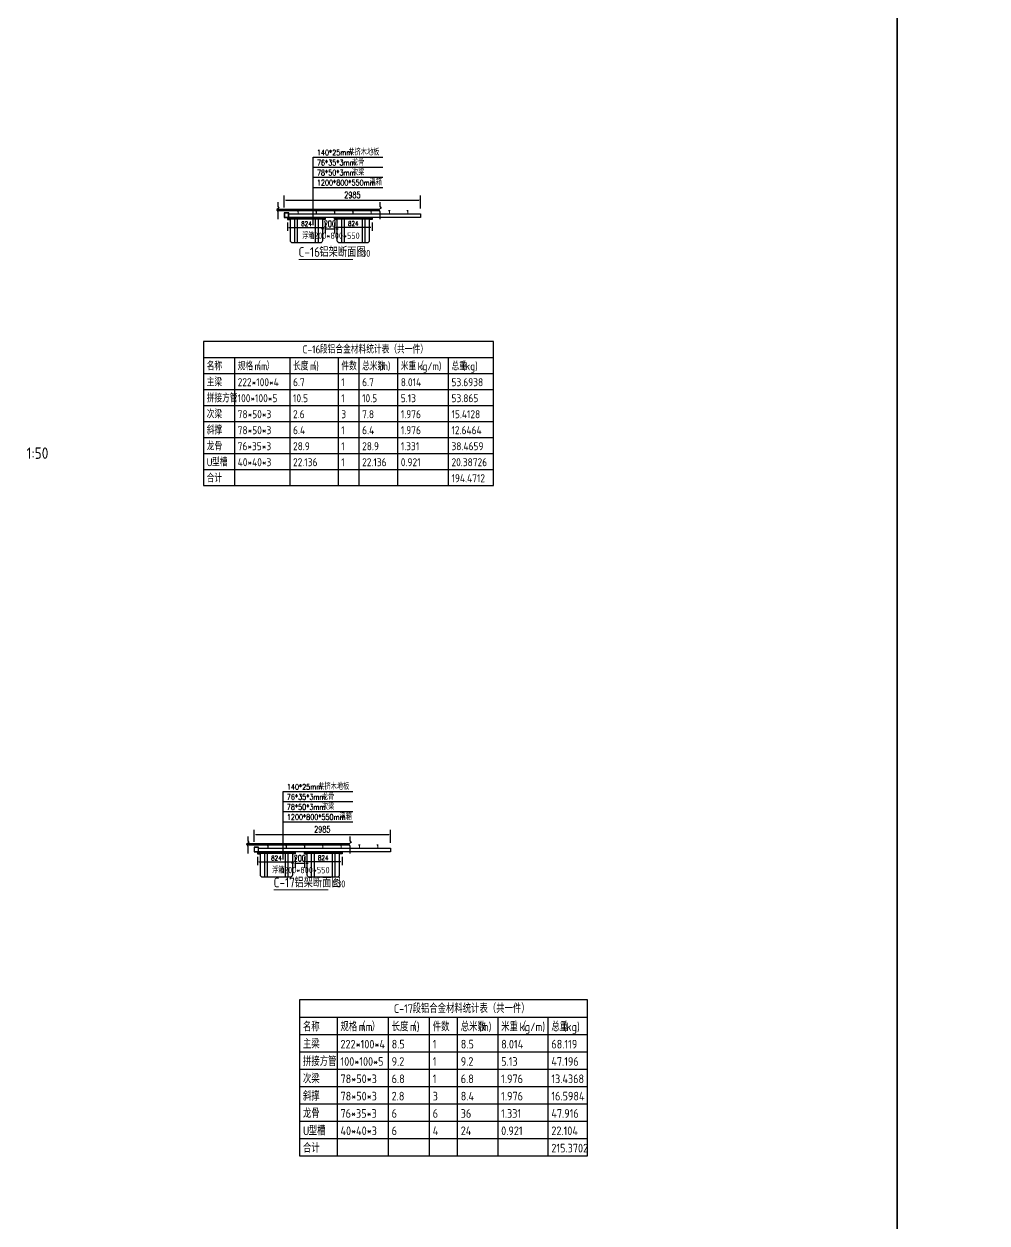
# Model space of a CAD drawing. Extents: x -89702 to 926017, y -610001 to -56924.
# Drawn here: x 92073 to 113140, y -543348 to -517127 of the extents above; entities that cross this region are included whole.
import ezdxf

# ---------------------------------------------------------------- set-up
doc = ezdxf.new("R2010")
doc.units = 0
doc.header["$LTSCALE"] = 10
doc.header["$MEASUREMENT"] = 0
for name, color, linetype in [('BJ02', 2, 'Continuous'), ('DIM_SYMB', 3, 'Continuous'), ('L-构造线', 6, 'Continuous'), ('PUB_TAB', 7, 'Continuous'), ('PUB_TEXT', 7, 'Continuous'), ('W-STEEL_FRAME钢架', 3, 'Continuous'), ('W-STEEL_KEEL钢龙骨', 5, 'Continuous'), ('W-WOOD_FLOOR木地板', 30, 'Continuous'), ('浮箱U槽', 5, 'Continuous'), ('结构', 1, 'Continuous')]:
    doc.layers.add(name, color=color, linetype=linetype)
doc.styles.add('_TCH_DIM', font='SIMPLEX', dxfattribs={"bigfont": 'GBCBIG'})
doc.styles.get("Standard").update_dxf_attribs({"font": 'gbenor.shx', "bigfont": 'gbcbig.shx'})
doc.styles.add('STANDARD_T3', font='simplex.shx', dxfattribs={"width": 0.7, "bigfont": 'gbcbig.shx'})
doc.dimstyles.new('W&&30', dxfattribs={"dimtxt": 105, "dimasz": 30, "dimexe": 75, "dimexo": 90, "dimgap": 30, "dimtad": 1, "dimdec": 0, "dimzin": 0, "dimdsep": 46, "dimtxsty": 'STANDARD_T3', "dimcen": 0.09, "dimclrd": 1, "dimclre": 1, "dimclrt": 7, "dimazin": 2, "dimtfac": 1, "dimtdec": 0, "dimtix": 1, "dimtmove": 2, "dimatfit": 3, "dimfxl": 0, "dimtolj": 1, "dimtzin": 0, "dimarcsym": 0})
doc.dimstyles.new('W&&40', dxfattribs={"dimtxt": 140, "dimasz": 40, "dimexe": 100, "dimexo": 120, "dimgap": 40, "dimtad": 1, "dimdec": 0, "dimzin": 0, "dimdsep": 46, "dimtxsty": 'STANDARD_T3', "dimcen": 0.09, "dimclrd": 1, "dimclre": 1, "dimclrt": 7, "dimazin": 2, "dimtfac": 1, "dimtdec": 0, "dimtix": 1, "dimtmove": 2, "dimatfit": 3, "dimfxl": 0, "dimtolj": 1, "dimtzin": 0, "dimarcsym": 0})

# ---------------------------------------------------------------- blocks, each defined once
blk = doc.blocks.new('*D763')
at = {"layer": 'Defpoints', "color": 0, "transparency": 16777216}
for p in [(97840, -521382), (98664, -521382), (98664, -521579)]:
    blk.add_point(p, dxfattribs=at)
at = {"layer": 'W-STEEL_FRAME钢架', "color": 1, "lineweight": -2, "transparency": 16777216}
for p, q in [((97840, -521472), (97840, -521654)), ((98664, -521472), (98664, -521654)), ((97870, -521579), (98634, -521579))]:
    blk.add_line(p, q, dxfattribs=at)
at = {"layer": 'W-STEEL_FRAME钢架', "color": 1, "transparency": 16777216}
for points in [[(97870, -521574), (97870, -521584), (97840, -521579)], [(98634, -521574), (98634, -521584), (98664, -521579)]]:
    blk.add_solid(points, dxfattribs=at)
at = {"layer": 'W-STEEL_FRAME钢架', "color": 7, "transparency": 16777216, "insert": (98252, -521496), "char_height": 105, "attachment_point": 5, "style": 'STANDARD_T3'}
blk.add_mtext('\\A1;824', dxfattribs=at)
blk = doc.blocks.new('*D764')
at = {"layer": 'Defpoints', "color": 0, "transparency": 16777216}
for p in [(98864, -521382), (99688, -521382), (99688, -521574)]:
    blk.add_point(p, dxfattribs=at)
at = {"layer": 'W-STEEL_FRAME钢架', "color": 1, "lineweight": -2, "transparency": 16777216}
for p, q in [((98864, -521472), (98864, -521649)), ((99688, -521472), (99688, -521649)), ((98894, -521574), (99658, -521574))]:
    blk.add_line(p, q, dxfattribs=at)
at = {"layer": 'W-STEEL_FRAME钢架', "color": 1, "transparency": 16777216}
for points in [[(98894, -521569), (98894, -521579), (98864, -521574)], [(99658, -521569), (99658, -521579), (99688, -521574)]]:
    blk.add_solid(points, dxfattribs=at)
at = {"layer": 'W-STEEL_FRAME钢架', "color": 7, "transparency": 16777216, "insert": (99276, -521491), "char_height": 105, "attachment_point": 5, "style": 'STANDARD_T3'}
blk.add_mtext('\\A1;824', dxfattribs=at)
blk = doc.blocks.new('*D765')
at = {"layer": 'Defpoints', "color": 0, "transparency": 16777216}
for p in [(100749, -520977), (97764, -521260), (100749, -521282)]:
    blk.add_point(p, dxfattribs=at)
at = {"layer": '浮箱U槽', "color": 1, "lineweight": -2, "transparency": 16777216}
for p, q in [((97764, -521140), (97764, -520877)), ((97804, -520977), (100709, -520977)), ((100749, -521162), (100749, -520877))]:
    blk.add_line(p, q, dxfattribs=at)
at = {"layer": '浮箱U槽', "color": 1, "transparency": 16777216}
for points in [[(97804, -520970), (97804, -520984), (97764, -520977)], [(100709, -520970), (100709, -520984), (100749, -520977)]]:
    blk.add_solid(points, dxfattribs=at)
at = {"layer": '浮箱U槽', "color": 7, "transparency": 16777216, "insert": (99257, -520867), "char_height": 140, "attachment_point": 5, "style": 'STANDARD_T3'}
blk.add_mtext('\\A1;2985', dxfattribs=at)
blk = doc.blocks.new('*D766')
at = {"layer": 'Defpoints', "color": 0, "transparency": 16777216}
for p in [(98664, -521403), (98864, -521403), (98864, -521609)]:
    blk.add_point(p, dxfattribs=at)
at = {"layer": 'W-WOOD_FLOOR木地板', "color": 1, "lineweight": -2, "transparency": 16777216}
for p, q in [((98664, -521523), (98664, -521709)), ((98864, -521523), (98864, -521709)), ((98624, -521609), (98584, -521609)), ((98664, -521609), (98864, -521609)), ((98904, -521609), (98944, -521609))]:
    blk.add_line(p, q, dxfattribs=at)
at = {"layer": 'W-WOOD_FLOOR木地板', "color": 1, "transparency": 16777216}
for points in [[(98624, -521602), (98624, -521616), (98664, -521609)], [(98904, -521602), (98904, -521616), (98864, -521609)]]:
    blk.add_solid(points, dxfattribs=at)
at = {"layer": 'W-WOOD_FLOOR木地板', "color": 7, "transparency": 16777216, "insert": (98764, -521499), "char_height": 140, "attachment_point": 5, "style": 'STANDARD_T3'}
blk.add_mtext('\\A1;200', dxfattribs=at)
blk = doc.blocks.new('800')
at = {"color": 5, "lineweight": -3}
for p, q in [((-460, 520), (-460, 0)), ((-400, 520), (-400, 0)), ((0, 0), (0, 520)), ((60, 0), (60, 520))]:
    blk.add_line(p, q, dxfattribs=at)
at = {"color": 5}
blk.add_lwpolyline([(200, 550), (200, 520), (150, 520), (-550, 520), (-600, 520), (-600, 550)], close=True, dxfattribs=at)
at = {"color": 5, "lineweight": -3}
blk.add_lwpolyline([(150, 520), (150, 50, -0.414214), (100, 0), (-500, 0, -0.414214), (-550, 50), (-550, 520)], format="xyb", dxfattribs=at)
blk = doc.blocks.new('*D1628')
at = {"layer": 'Defpoints', "color": 0, "transparency": 16777216}
for p in [(97183, -535254), (98007, -535254), (98007, -535451)]:
    blk.add_point(p, dxfattribs=at)
at = {"layer": 'W-STEEL_FRAME钢架', "color": 1, "lineweight": -2, "transparency": 16777216}
for p, q in [((97183, -535344), (97183, -535526)), ((98007, -535344), (98007, -535526)), ((97213, -535451), (97977, -535451))]:
    blk.add_line(p, q, dxfattribs=at)
at = {"layer": 'W-STEEL_FRAME钢架', "color": 1, "transparency": 16777216}
for points in [[(97213, -535446), (97213, -535456), (97183, -535451)], [(97977, -535446), (97977, -535456), (98007, -535451)]]:
    blk.add_solid(points, dxfattribs=at)
at = {"layer": 'W-STEEL_FRAME钢架', "color": 7, "transparency": 16777216, "insert": (97595, -535368), "char_height": 105, "attachment_point": 5, "style": 'STANDARD_T3'}
blk.add_mtext('\\A1;824', dxfattribs=at)
blk = doc.blocks.new('*D1629')
at = {"layer": 'Defpoints', "color": 0, "transparency": 16777216}
for p in [(98207, -535254), (99030, -535254), (99030, -535446)]:
    blk.add_point(p, dxfattribs=at)
at = {"layer": 'W-STEEL_FRAME钢架', "color": 1, "lineweight": -2, "transparency": 16777216}
for p, q in [((98207, -535344), (98207, -535521)), ((99030, -535344), (99030, -535521)), ((98237, -535446), (99000, -535446))]:
    blk.add_line(p, q, dxfattribs=at)
at = {"layer": 'W-STEEL_FRAME钢架', "color": 1, "transparency": 16777216}
for points in [[(98237, -535441), (98237, -535451), (98207, -535446)], [(99000, -535441), (99000, -535451), (99030, -535446)]]:
    blk.add_solid(points, dxfattribs=at)
at = {"layer": 'W-STEEL_FRAME钢架', "color": 7, "transparency": 16777216, "insert": (98618, -535363), "char_height": 105, "attachment_point": 5, "style": 'STANDARD_T3'}
blk.add_mtext('\\A1;824', dxfattribs=at)
blk = doc.blocks.new('*D1630')
at = {"layer": 'Defpoints', "color": 0, "transparency": 16777216}
for p in [(100092, -534849), (97107, -535132), (100092, -535154)]:
    blk.add_point(p, dxfattribs=at)
at = {"layer": '浮箱U槽', "color": 1, "lineweight": -2, "transparency": 16777216}
for p, q in [((97107, -535012), (97107, -534749)), ((97147, -534849), (100052, -534849)), ((100092, -535034), (100092, -534749))]:
    blk.add_line(p, q, dxfattribs=at)
at = {"layer": '浮箱U槽', "color": 1, "transparency": 16777216}
for points in [[(97147, -534842), (97147, -534855), (97107, -534849)], [(100052, -534842), (100052, -534855), (100092, -534849)]]:
    blk.add_solid(points, dxfattribs=at)
at = {"layer": '浮箱U槽', "color": 7, "transparency": 16777216, "insert": (98599, -534739), "char_height": 140, "attachment_point": 5, "style": 'STANDARD_T3'}
blk.add_mtext('\\A1;2985', dxfattribs=at)
blk = doc.blocks.new('*D1631')
at = {"layer": 'Defpoints', "color": 0, "transparency": 16777216}
for p in [(98007, -535275), (98207, -535275), (98207, -535481)]:
    blk.add_point(p, dxfattribs=at)
at = {"layer": 'W-WOOD_FLOOR木地板', "color": 1, "lineweight": -2, "transparency": 16777216}
for p, q in [((98007, -535395), (98007, -535581)), ((98207, -535395), (98207, -535581)), ((97967, -535481), (97927, -535481)), ((98007, -535481), (98207, -535481)), ((98247, -535481), (98287, -535481))]:
    blk.add_line(p, q, dxfattribs=at)
at = {"layer": 'W-WOOD_FLOOR木地板', "color": 1, "transparency": 16777216}
for points in [[(97967, -535474), (97967, -535487), (98007, -535481)], [(98247, -535474), (98247, -535487), (98207, -535481)]]:
    blk.add_solid(points, dxfattribs=at)
at = {"layer": 'W-WOOD_FLOOR木地板', "color": 7, "transparency": 16777216, "insert": (98107, -535371), "char_height": 140, "attachment_point": 5, "style": 'STANDARD_T3'}
blk.add_mtext('\\A1;200', dxfattribs=at)
blk = doc.blocks.new('$matou$00000085')
at = {"color": 0, "lineweight": 5}
for p, q in [((-17, 36, 0), (-17, 37, 0)), ((-4, 34, 0), (-4, 35, 0)), ((-1, 13, 0), (-3, 13, 0))]:
    blk.add_line(p, q, dxfattribs=at)
at = {"color": 0, "lineweight": 0, "ltscale": 0.5}
blk.add_arc((-2, 17, 0), 4.07, 274.7282, 349.8472, dxfattribs=at)
at = {"layer": '结构', "color": 0, "linetype": 'ByBlock', "lineweight": 0, "ltscale": 0.5}
for p, q in [((-7, 38, 0), (-16, 38, 0)), ((-16, 35, 0), (-8, 35, 0)), ((-7, -34, 0), (-7, 34, 0)), ((-5, 33, 0), (-4, 34, 0)), ((-4, 33, 0), (-5, 33, 0)), ((-5, 31, 0), (-4, 32, 0)), ((-4, 31, 0), (-5, 31, 0)), ((-5, 31, 0), (-4, 31, 0)), ((-4, 31, 0), (-5, 31, 0)), ((-5, 29, 0), (-4, 29, 0)), ((-4, 29, 0), (-5, 29, 0)), ((-5, 27, 0), (-4, 27, 0)), ((-4, 27, 0), (-5, 27, 0)), ((-4, 26, 0), (-5, 25, 0)), ((-5, 25, 0), (-4, 25, 0)), ((-5, 24, 0), (-4, 23, 0)), ((-4, 24, 0), (-5, 24, 0)), ((-5, 22, 0), (-4, 22, 0)), ((-4, 22, 0), (-5, 22, 0)), ((-5, 20, 0), (-4, 20, 0)), ((-4, 20, 0), (-5, 20, 0)), ((-4, 32, 0), (-4, 33, 0)), ((-4, 31, 0), (-4, 29, 0)), ((-4, 31, 0), (-4, 31, 0)), ((-4, 29, 0), (-4, 27, 0)), ((-4, 27, 0), (-4, 26, 0)), ((-4, 25, 0), (-4, 24, 0)), ((-4, 23, 0), (-4, 22, 0)), ((-4, 22, 0), (-4, 20, 0)), ((-4, 20, 0), (-4, 19, 0)), ((-4, -34, 0), (-4, 12, 0)), ((-1, 34, 0), (-1, 35, 0)), ((0, 33, 0), (-1, 34, 0)), ((-1, 33, 0), (0, 33, 0)), ((-1, 32, 0), (-1, 33, 0)), ((0, 31, 0), (-1, 32, 0)), ((-1, 31, 0), (0, 31, 0)), ((-1, 30, 0), (-1, 31, 0)), ((0, 30, 0), (-1, 30, 0)), ((-1, 29, 0), (0, 30, 0)), ((-1, 28, 0), (-1, 29, 0)), ((0, 28, 0), (-1, 28, 0)), ((-1, 28, 0), (0, 28, 0)), ((-1, 26, 0), (-1, 28, 0)), ((0, 26, 0), (-1, 26, 0)), ((-1, 26, 0), (0, 26, 0)), ((-1, 25, 0), (-1, 26, 0)), ((0, 24, 0), (-1, 25, 0)), ((-1, 24, 0), (0, 24, 0)), ((-1, 23, 0), (-1, 24, 0)), ((0, 22, 0), (-1, 23, 0)), ((-1, 22, 0), (0, 22, 0)), ((-1, 22, 0), (-1, 22, 0)), ((-1, 21, 0), (-1, 22, 0)), ((0, 21, 0), (-1, 21, 0)), ((-1, 20, 0), (0, 21, 0)), ((-1, 19, 0), (-1, 20, 0)), ((2, 38, 0), (16, 38, 0)), ((3, 34, 0), (3, 17, 0)), ((16, 35, 0), (4, 35, 0)), ((17, 37, 0), (17, 36, 0)), ((-17, -35, 0), (-8, -35, 0)), ((-17, -38, 0), (-17, -36, 0)), ((17, -38, 0), (-17, -38, 0)), ((-3, -35, 0), (17, -35, 0)), ((17, -36, 0), (17, -38, 0))]:
    blk.add_line(p, q, dxfattribs=at)
for centre, radius, start, end in [((-16, 37, 0), 1, 90, 180), ((-16, 36, 0), 1, 180, 270), ((-8, 34, 0), 1, 0, 90), ((-7, 35, 0), 3, 0, 90.0017), ((-2, 19, 0), 1.75, 180, 0), ((-3, 12, 0), 1, 90, 180), ((2, 35, 0), 3, 89.9983, 180), ((4, 34, 0), 1, 90, 180), ((16, 37, 0), 1, 0, 90), ((16, 36, 0), 1, 270, 360), ((-17, -36, 0), 0.5, 90, 180), ((-17, -38, 0), 0.5, 180, 270), ((-8, -34, 0), 1, 270, 0), ((-3, -34, 0), 1, 180, 270), ((17, -36, 0), 0.5, 0, 90), ((17, -38, 0), 0.5, 270, 0)]:
    blk.add_arc(centre, radius, start, end, dxfattribs=at)

msp = doc.modelspace()

# ---------------------------------------------------------------- hatches: boundary and pattern name
at = {"layer": 'W-WOOD_FLOOR木地板', "true_color": 0xcd6928}
h = msp.add_hatch(dxfattribs=at)
h.set_pattern_fill('木材', color=32, scale=10)
h.set_pattern_definition([(50, (-345940.265, -345516.665), (25.923532, 93.1234154), [600, -80, 200, -40]), (50, (-345887.065, -345496.665), (-66.465069, 3.554523), [120, -13.2, 240, -30]), (50, (-345920.265, -345482.665), (113.1698317, 176.5639521), [320, -56, 160, -40])])
edge = h.paths.add_edge_path()
edge.add_line((97606.2, -521182.9), (97600.2, -521187.1))
edge.add_line((97600.2, -521187.1), (97610.3, -521206.9))
edge.add_line((97610.3, -521206.9), (97837.8, -521206.9))
edge.add_line((97837.8, -521206.9), (97837.8, -521205.5))
edge.add_line((97837.8, -521205.5), (97853, -521205.5))
edge.add_arc((97853, -521208.5), 3, 31.86817, 90.00167, ccw=False)
edge.add_line((97855.6, -521206.9), (97860, -521206.9))
edge.add_arc((97862.5, -521208.5), 3, 90.00167, 148.13183, ccw=False)
edge.add_line((97862.5, -521205.5), (97872.8, -521205.5))
edge.add_line((97872.8, -521205.5), (97872.8, -521206.9))
edge.add_line((97872.8, -521206.9), (98237.8, -521206.9))
edge.add_line((98237.8, -521206.9), (98237.8, -521205.5))
edge.add_line((98237.8, -521205.5), (98253, -521205.5))
edge.add_arc((98253, -521208.5), 3, 31.86817, 90.00167, ccw=False)
edge.add_line((98255.6, -521206.9), (98260, -521206.9))
edge.add_arc((98262.5, -521208.5), 3, 90.00167, 148.13183, ccw=False)
edge.add_line((98262.5, -521205.5), (98272.8, -521205.5))
edge.add_line((98272.8, -521205.5), (98272.8, -521206.9))
edge.add_line((98272.8, -521206.9), (98637.8, -521206.9))
edge.add_line((98637.8, -521206.9), (98637.8, -521205.5))
edge.add_line((98637.8, -521205.5), (98653, -521205.5))
edge.add_arc((98653, -521208.5), 3, 31.86817, 90.00167, ccw=False)
edge.add_line((98655.6, -521206.9), (98660, -521206.9))
edge.add_arc((98662.5, -521208.5), 3, 90.00167, 148.13183, ccw=False)
edge.add_line((98662.5, -521205.5), (98672.8, -521205.5))
edge.add_line((98672.8, -521205.5), (98672.8, -521206.9))
edge.add_line((98672.8, -521206.9), (99037.8, -521206.9))
edge.add_line((99037.8, -521206.9), (99037.8, -521205.5))
edge.add_line((99037.8, -521205.5), (99053, -521205.5))
edge.add_arc((99053, -521208.5), 3, 31.86817, 90.00167, ccw=False)
edge.add_line((99055.6, -521206.9), (99060, -521206.9))
edge.add_arc((99062.5, -521208.5), 3, 90.00167, 148.13183, ccw=False)
edge.add_line((99062.5, -521205.5), (99072.8, -521205.5))
edge.add_line((99072.8, -521205.5), (99072.8, -521206.9))
edge.add_line((99072.8, -521206.9), (99437.8, -521206.9))
edge.add_line((99437.8, -521206.9), (99437.8, -521205.5))
edge.add_line((99437.8, -521205.5), (99453, -521205.5))
edge.add_arc((99453, -521208.5), 3, 31.86817, 90.00167, ccw=False)
edge.add_line((99455.6, -521206.9), (99460, -521206.9))
edge.add_arc((99462.5, -521208.5), 3, 90.00167, 148.13183, ccw=False)
edge.add_line((99462.5, -521205.5), (99472.8, -521205.5))
edge.add_line((99472.8, -521205.5), (99472.8, -521206.9))
edge.add_line((99472.8, -521206.9), (99839.5, -521206.9))
edge.add_line((99839.5, -521206.9), (99839.5, -521182.9))
edge.add_line((99839.5, -521182.9), (97606.2, -521182.9))
h = msp.add_hatch(dxfattribs=at)
h.set_pattern_fill('木材', color=32, scale=10)
h.set_pattern_definition([(50, (-346598.106, -359388.59), (25.923532, 93.1234154), [600, -80, 200, -40]), (50, (-346544.906, -359368.59), (-66.465069, 3.554523), [120, -13.2, 240, -30]), (50, (-346578.106, -359354.59), (113.1698317, 176.5639521), [320, -56, 160, -40])])
edge = h.paths.add_edge_path()
edge.add_line((96948.4, -535054.8), (96942.4, -535059.1))
edge.add_line((96942.4, -535059.1), (96952.4, -535078.8))
edge.add_line((96952.4, -535078.8), (97179.9, -535078.8))
edge.add_line((97179.9, -535078.8), (97179.9, -535077.4))
edge.add_line((97179.9, -535077.4), (97195.2, -535077.4))
edge.add_arc((97195.2, -535080.4), 3, 31.86817, 90.00167, ccw=False)
edge.add_line((97197.7, -535078.8), (97202.1, -535078.8))
edge.add_arc((97204.7, -535080.4), 3, 90.00167, 148.13183, ccw=False)
edge.add_line((97204.7, -535077.4), (97214.9, -535077.4))
edge.add_line((97214.9, -535077.4), (97214.9, -535078.8))
edge.add_line((97214.9, -535078.8), (97579.9, -535078.8))
edge.add_line((97579.9, -535078.8), (97579.9, -535077.4))
edge.add_line((97579.9, -535077.4), (97595.2, -535077.4))
edge.add_arc((97595.2, -535080.4), 3, 31.86817, 90.00167, ccw=False)
edge.add_line((97597.7, -535078.8), (97602.1, -535078.8))
edge.add_arc((97604.7, -535080.4), 3, 90.00167, 148.13183, ccw=False)
edge.add_line((97604.7, -535077.4), (97614.9, -535077.4))
edge.add_line((97614.9, -535077.4), (97614.9, -535078.8))
edge.add_line((97614.9, -535078.8), (97979.9, -535078.8))
edge.add_line((97979.9, -535078.8), (97979.9, -535077.4))
edge.add_line((97979.9, -535077.4), (97995.2, -535077.4))
edge.add_arc((97995.2, -535080.4), 3, 31.86817, 90.00167, ccw=False)
edge.add_line((97997.7, -535078.8), (98002.1, -535078.8))
edge.add_arc((98004.7, -535080.4), 3, 90.00167, 148.13183, ccw=False)
edge.add_line((98004.7, -535077.4), (98014.9, -535077.4))
edge.add_line((98014.9, -535077.4), (98014.9, -535078.8))
edge.add_line((98014.9, -535078.8), (98379.9, -535078.8))
edge.add_line((98379.9, -535078.8), (98379.9, -535077.4))
edge.add_line((98379.9, -535077.4), (98395.2, -535077.4))
edge.add_arc((98395.2, -535080.4), 3, 31.86817, 90.00167, ccw=False)
edge.add_line((98397.7, -535078.8), (98402.1, -535078.8))
edge.add_arc((98404.7, -535080.4), 3, 90.00167, 148.13183, ccw=False)
edge.add_line((98404.7, -535077.4), (98414.9, -535077.4))
edge.add_line((98414.9, -535077.4), (98414.9, -535078.8))
edge.add_line((98414.9, -535078.8), (98779.9, -535078.8))
edge.add_line((98779.9, -535078.8), (98779.9, -535077.4))
edge.add_line((98779.9, -535077.4), (98795.2, -535077.4))
edge.add_arc((98795.2, -535080.4), 3, 31.86817, 90.00167, ccw=False)
edge.add_line((98797.7, -535078.8), (98802.1, -535078.8))
edge.add_arc((98804.7, -535080.4), 3, 90.00167, 148.13183, ccw=False)
edge.add_line((98804.7, -535077.4), (98814.9, -535077.4))
edge.add_line((98814.9, -535077.4), (98814.9, -535078.8))
edge.add_line((98814.9, -535078.8), (99181.7, -535078.8))
edge.add_line((99181.7, -535078.8), (99181.7, -535054.8))
edge.add_line((99181.7, -535054.8), (96948.4, -535054.8))

# ---------------------------------------------------------------- linework, layer by layer
at = {"color": 2}
for points in [[(97864.4, -521260.1), (97764.4, -521260.1), (97764.4, -521360.1), (97864.4, -521360.1)], [(97859.4, -521265.1), (97769.4, -521265.1), (97769.4, -521355.1), (97859.4, -521355.1)], [(97206.6, -535132), (97106.6, -535132), (97106.6, -535232), (97206.6, -535232)], [(97201.6, -535137), (97111.6, -535137), (97111.6, -535227), (97201.6, -535227)]]:
    msp.add_lwpolyline(points, close=True, dxfattribs=at)
at = {"color": 4}
for points in [[(97840.4, -521360.1), (97840.4, -521403.1), (97880.4, -521403.1), (97880.4, -521399.1), (97844.4, -521399.1), (97844.4, -521364.1), (97880.4, -521364.1), (97880.4, -521360.1)], [(98664.5, -521360.1), (98664.5, -521403.1), (98624.5, -521403.1), (98624.5, -521399.1), (98660.5, -521399.1), (98660.5, -521364.1), (98624.5, -521364.1), (98624.5, -521360.1)], [(98864.4, -521360.1), (98864.4, -521403.1), (98904.4, -521403.1), (98904.4, -521399.1), (98868.4, -521399.1), (98868.4, -521364.1), (98904.4, -521364.1), (98904.4, -521360.1)], [(99687.9, -521360.2), (99687.9, -521403.2), (99647.9, -521403.2), (99647.9, -521399.2), (99683.9, -521399.2), (99683.9, -521364.2), (99647.9, -521364.2), (99647.9, -521360.2)], [(97182.6, -535232), (97182.6, -535275), (97222.6, -535275), (97222.6, -535271), (97186.6, -535271), (97186.6, -535236), (97222.6, -535236), (97222.6, -535232)], [(98006.6, -535232), (98006.6, -535275), (97966.6, -535275), (97966.6, -535271), (98002.6, -535271), (98002.6, -535236), (97966.6, -535236), (97966.6, -535232)], [(98206.5, -535232), (98206.5, -535275), (98246.5, -535275), (98246.5, -535271), (98210.5, -535271), (98210.5, -535236), (98246.5, -535236), (98246.5, -535232)], [(99030.1, -535232.1), (99030.1, -535275.1), (98990.1, -535275.1), (98990.1, -535271.1), (99026.1, -535271.1), (99026.1, -535236.1), (98990.1, -535236.1), (98990.1, -535232.1)]]:
    msp.add_lwpolyline(points, close=True, dxfattribs=at)
at = {"color": 1, "lineweight": -3}
for points in [[(97864.4, -521282.1), (100749.4, -521282.1), (100749.4, -521360.1), (97864.4, -521360.1)], [(97206.6, -535154), (100091.6, -535154), (100091.6, -535232), (97206.6, -535232)]]:
    msp.add_lwpolyline(points, close=True, dxfattribs=at)
at = {"layer": 'BJ02'}
msp.add_lwpolyline([(67937.1, -490906.1), (111175.6, -490906.1), (111175.6, -545966.6), (67937.1, -545966.6)], close=True, dxfattribs=at)
at = {"layer": 'DIM_SYMB'}
for p, q in [((98401.9, -520700), (98401.9, -520040.6)), ((98401.9, -520040.6), (99921.5, -520040.6)), ((98401.9, -520260.4), (99921.5, -520260.4)), ((98401.9, -520480.2), (99921.5, -520480.2)), ((98401.9, -521523.4), (98401.9, -520700)), ((98401.9, -520700), (99921.5, -520700)), ((97744.1, -534571.9), (97744.1, -533912.5)), ((97744.1, -533912.5), (99263.7, -533912.5)), ((97744.1, -534132.3), (99263.7, -534132.3)), ((97744.1, -534352.1), (99263.7, -534352.1)), ((97744.1, -535395.3), (97744.1, -534571.9)), ((97744.1, -534571.9), (99263.7, -534571.9))]:
    msp.add_line(p, q, dxfattribs=at)
at = {"layer": 'DIM_SYMB', "const_width": 21}
for points in [[(98079.6, -522275.7), (99273.6, -522275.7)], [(97533.8, -536064.2), (98727.8, -536064.2)]]:
    msp.add_lwpolyline(points, dxfattribs=at)
at = {"layer": 'L-构造线'}
msp.add_lwpolyline([(111175.6, -490906.1), (163556.4, -490906.1), (163556.4, -610000.5), (111175.6, -610000.5)], close=True, dxfattribs=at)
at = {"layer": 'PUB_TAB'}
for points in [[(96000, -527218.7), (102343.9, -527218.7), (102343.9, -524068.7), (96000, -524068.7)], [(98100.3, -541881), (104403.4, -541881), (104403.4, -538470.7), (98100.3, -538470.7)]]:
    msp.add_lwpolyline(points, close=True, dxfattribs=at)
for points in [[(96000, -524418.7), (102343.9, -524418.7)], [(96677.7, -524418.7), (96677.7, -527218.7)], [(97888.4, -524418.7), (97888.4, -527218.7)], [(98945.6, -524418.7), (98945.6, -527218.7)], [(99399.8, -524418.7), (99399.8, -527218.7)], [(100245.6, -524418.7), (100245.6, -527218.7)], [(101354.9, -524418.7), (101354.9, -527218.7)], [(96000, -524768.7), (102343.9, -524768.7)], [(96000, -525118.7), (102343.9, -525118.7)], [(96000, -525468.7), (102343.9, -525468.7)], [(96000, -525818.7), (102343.9, -525818.7)], [(96000, -526168.7), (102343.9, -526168.7)], [(96000, -526518.7), (102343.9, -526518.7)], [(96000, -526868.7), (102343.9, -526868.7)], [(98100.3, -538849.6), (104403.4, -538849.6)], [(98921, -538849.6), (98921, -541881)], [(100040, -538849.6), (100040, -541881)], [(100938.4, -538849.6), (100938.4, -541881)], [(101551.5, -538849.6), (101551.5, -541881)], [(102435.6, -538849.6), (102435.6, -541881)], [(103533.6, -538849.6), (103533.6, -541881)], [(98100.3, -539228.5), (104403.4, -539228.5)], [(98100.3, -539607.4), (104403.4, -539607.4)], [(98100.3, -539986.4), (104403.4, -539986.4)], [(98100.3, -540365.3), (104403.4, -540365.3)], [(98100.3, -540744.2), (104403.4, -540744.2)], [(98100.3, -541123.1), (104403.4, -541123.1)], [(98100.3, -541502), (104403.4, -541502)]]:
    msp.add_lwpolyline(points, dxfattribs=at)
at = {"layer": 'W-WOOD_FLOOR木地板', "color": 1}
for points in [[(97625.2, -521023.9), (97625.2, -521115.3), (97651, -521151.6), (97601, -521187.1), (97625.2, -521234.8), (97625.2, -521398.8)], [(99859.8, -521023.9), (99859.8, -521115.3), (99885.6, -521151.6), (99835.6, -521187.1), (99859.8, -521234.8), (99859.8, -521398.8)], [(96967.3, -534895.9), (96967.3, -534987.2), (96993.1, -535023.5), (96943.1, -535059.1), (96967.3, -535106.7), (96967.3, -535270.7)], [(99201.9, -534895.9), (99201.9, -534987.2), (99227.7, -535023.5), (99177.7, -535059.1), (99201.9, -535106.7), (99201.9, -535270.7)]]:
    msp.add_lwpolyline(points, dxfattribs=at)
at = {"layer": 'W-WOOD_FLOOR木地板'}
for points in [[(99841.5, -521182.9), (97606.2, -521182.9)], [(97610.3, -521206.9), (99845.6, -521206.9)], [(99839.5, -521206.9), (99839.5, -521182.9)], [(99183.7, -535054.8), (96948.4, -535054.8)], [(96952.4, -535078.8), (99187.8, -535078.8)], [(99181.7, -535078.8), (99181.7, -535054.8)]]:
    msp.add_lwpolyline(points, dxfattribs=at)

# ---------------------------------------------------------------- block references
at = {"layer": 'W-STEEL_KEEL钢龙骨', "yscale": -1, "rotation": 179.9999999999999}
for p in [(98063.4, -521244.1, 0), (98463.4, -521244.1, 0), (98863.4, -521244.1, 0), (99263.4, -521244.1, 0), (99663.4, -521244.1, 0), (100063.4, -521244.1, 0), (100463.4, -521244.1, 0), (97406.6, -535116, 0), (97806.6, -535116, 0), (98206.6, -535116, 0), (98606.6, -535116, 0), (99006.6, -535116, 0), (99406.6, -535116, 0), (99806.6, -535116, 0)]:
    msp.add_blockref('$matou$00000085', p, dxfattribs=at)
at = {"layer": '浮箱U槽'}
for p in [(98452.5, -521916.7), (99476.4, -521916.7), (97794.6, -535788.6), (98818.6, -535788.6)]:
    msp.add_blockref('800', p, dxfattribs=at)

# ---------------------------------------------------------------- texts
at = {"layer": 'PUB_TAB'}
for s, height, p in [('C-16', 175, (98167.2, -524331.2)), ('段铝合金材料统计表（共一件）', 168.794, (98546.4, -524331.2)), ('名称', 168.79, (96070, -524698.7)), ('规格（', 168.79, (96747.7, -524698.7)), ('mm', 175, (97116.3, -524698.7)), ('）', 168.8, (97378.8, -524698.7)), ('长度（', 168.79, (97958.4, -524698.7)), ('m)', 175, (98327, -524698.7)), ('件数', 168.79, (99015.6, -524698.7)), ('总米数', 168.79, (99469.8, -524698.7)), ('(m)', 175, (99838.4, -524698.7)), ('米重（', 168.79, (100315.6, -524698.7)), ('kg/m)', 175, (100684.2, -524698.7)), ('总重', 168.79, (101424.9, -524698.7)), ('(kg)', 175, (101670.6, -524698.7)), ('主梁', 168.79, (96070, -525048.7)), ('222*100*4', 175, (96747.7, -525048.7)), ('6.7', 175, (97958.4, -525048.7)), ('1', 175, (99015.6, -525048.7)), ('6.7', 175, (99469.8, -525048.7)), ('8.014', 175, (100315.6, -525048.7)), ('53.6938', 175, (101424.9, -525048.7)), ('拼接方管', 168.79, (96070, -525398.7)), ('100*100*5', 175, (96747.7, -525398.7)), ('10.5', 175, (97958.4, -525398.7)), ('1', 175, (99015.6, -525398.7)), ('10.5', 175, (99469.8, -525398.7)), ('5.13', 175, (100315.6, -525398.7)), ('53.865', 175, (101424.9, -525398.7)), ('次梁', 168.79, (96070, -525748.7)), ('78*50*3', 175, (96747.7, -525748.7)), ('2.6', 175, (97958.4, -525748.7)), ('3', 175, (99015.6, -525748.7)), ('7.8', 175, (99469.8, -525748.7)), ('1.976', 175, (100315.6, -525748.7)), ('15.4128', 175, (101424.9, -525748.7)), ('斜撑', 168.79, (96070, -526098.7)), ('78*50*3', 175, (96747.7, -526098.7)), ('6.4', 175, (97958.4, -526098.7)), ('1', 175, (99015.6, -526098.7)), ('6.4', 175, (99469.8, -526098.7)), ('1.976', 175, (100315.6, -526098.7)), ('12.6464', 175, (101424.9, -526098.7)), ('龙骨', 168.79, (96070, -526448.7)), ('76*35*3', 175, (96747.7, -526448.7)), ('28.9', 175, (97958.4, -526448.7)), ('1', 175, (99015.6, -526448.7)), ('28.9', 175, (99469.8, -526448.7)), ('1.331', 175, (100315.6, -526448.7)), ('38.4659', 175, (101424.9, -526448.7)), ('U', 175, (96070, -526798.7)), ('型槽', 168.79, (96186.6, -526798.7)), ('40*40*3', 175, (96747.7, -526798.7)), ('22.136', 175, (97958.4, -526798.7)), ('1', 175, (99015.6, -526798.7)), ('22.136', 175, (99469.8, -526798.7)), ('0.921', 175, (100315.6, -526798.7)), ('20.38726', 175, (101424.9, -526798.7)), ('合计', 168.79, (96070, -527148.7)), ('194.4712', 175, (101424.9, -527148.7)), ('C-17', 189.46, (100164.1, -538754.9)), ('段铝合金材料统计表（共一件）', 182.74, (100574.6, -538754.9)), ('名称', 182.74, (98176.1, -539152.7)), ('规格（', 182.74, (98996.8, -539152.7)), ('mm', 189.46, (99395.9, -539152.7)), ('）', 182.7, (99680.1, -539152.7)), ('长度（', 182.74, (100115.8, -539152.7)), ('m)', 189.46, (100514.9, -539152.7)), ('件数', 182.74, (101014.2, -539152.7)), ('总米数', 182.74, (101627.3, -539152.7)), ('(m)', 189.46, (102026.4, -539152.7)), ('米重（', 182.74, (102511.4, -539152.7)), ('kg/m)', 189.46, (102910.5, -539152.7)), ('总重', 182.74, (103609.4, -539152.7)), ('(kg)', 189.46, (103875.4, -539152.7)), ('主梁', 182.74, (98176.1, -539531.7)), ('222*100*4', 189.46, (98996.8, -539531.7)), ('8.5', 189.46, (100115.8, -539531.7)), ('1', 189.5, (101014.2, -539531.7)), ('8.5', 189.46, (101627.3, -539531.7)), ('8.014', 189.46, (102511.4, -539531.7)), ('68.119', 189.46, (103609.4, -539531.7)), ('拼接方管', 182.74, (98176.1, -539910.6)), ('100*100*5', 189.46, (98996.8, -539910.6)), ('9.2', 189.46, (100115.8, -539910.6)), ('1', 189.5, (101014.2, -539910.6)), ('9.2', 189.46, (101627.3, -539910.6)), ('5.13', 189.46, (102511.4, -539910.6)), ('47.196', 189.46, (103609.4, -539910.6)), ('次梁', 182.74, (98176.1, -540289.5)), ('78*50*3', 189.46, (98996.8, -540289.5)), ('6.8', 189.46, (100115.8, -540289.5)), ('1', 189.5, (101014.2, -540289.5)), ('6.8', 189.46, (101627.3, -540289.5)), ('1.976', 189.46, (102511.4, -540289.5)), ('13.4368', 189.46, (103609.4, -540289.5)), ('斜撑', 182.74, (98176.1, -540668.4)), ('78*50*3', 189.46, (98996.8, -540668.4)), ('2.8', 189.46, (100115.8, -540668.4)), ('3', 189.5, (101014.2, -540668.4)), ('8.4', 189.46, (101627.3, -540668.4)), ('1.976', 189.46, (102511.4, -540668.4)), ('16.5984', 189.46, (103609.4, -540668.4)), ('龙骨', 182.74, (98176.1, -541047.3)), ('76*35*3', 189.46, (98996.8, -541047.3)), ('6', 189.5, (100115.8, -541047.3)), ('6', 189.5, (101014.2, -541047.3)), ('36', 189.46, (101627.3, -541047.3)), ('1.331', 189.46, (102511.4, -541047.3)), ('47.916', 189.46, (103609.4, -541047.3)), ('U', 189.5, (98176.1, -541426.3)), ('型槽', 182.74, (98302.4, -541426.3)), ('40*40*3', 189.46, (98996.8, -541426.3)), ('6', 189.5, (100115.8, -541426.3)), ('4', 189.5, (101014.2, -541426.3)), ('24', 189.46, (101627.3, -541426.3)), ('0.921', 189.46, (102511.4, -541426.3)), ('22.104', 189.46, (103609.4, -541426.3)), ('合计', 182.74, (98176.1, -541805.2)), ('215.3702', 189.46, (103609.4, -541805.2))]:
    msp.add_text(s, height=height, dxfattribs=at).set_placement(p)
at = {"layer": 'PUB_TEXT', "color": 7, "style": '_TCH_DIM', "width": 0.705882}
for s, p in [('140*25mm', (98481.7, -519998.6)), ('76*35*3mm', (98481.7, -520218.4)), ('78*50*3mm', (98481.7, -520438.2)), ('1200*800*550mm', (98481.7, -520658)), ('140*25mm', (97823.9, -533870.5)), ('76*35*3mm', (97823.9, -534090.3)), ('78*50*3mm', (97823.9, -534310.1)), ('1200*800*550mm', (97823.9, -534529.9))]:
    msp.add_text(s, height=119, dxfattribs=at).set_placement(p)
at = {"layer": 'PUB_TEXT', "color": 7, "style": '_TCH_DIM'}
for s, p in [('共挤木地板', (99169.7, -519998.6)), ('龙骨', (99249.7, -520218.4)), ('次梁', (99249.7, -520438.2)), ('浮箱', (99633.7, -520658)), ('共挤木地板', (98511.9, -533870.5)), ('龙骨', (98591.9, -534090.3)), ('次梁', (98591.9, -534310.1)), ('浮箱', (98975.9, -534529.9))]:
    msp.add_text(s, height=135.04, dxfattribs=at).set_placement(p)
at = {"layer": 'PUB_TEXT'}
for s, height, p in [('浮箱', 135.04, (98159.7, -521827.4)), ('1200*800*550', 140, (98356.3, -521827.4)), ('浮箱', 135.04, (97501.8, -535699.3)), ('1200*800*550', 140, (97698.4, -535699.3))]:
    msp.add_text(s, height=height, dxfattribs=at).set_placement(p)
at = {"layer": 'PUB_TEXT', "color": 7}
for s, height, p in [('C-16', 210, (98079.6, -522218)), ('铝架断面图', 202.55, (98534.6, -522218)), ('1:30', 150, (99357.6, -522218)), ('1:50', 250, (92130.5, -526637.1)), ('C-17', 210, (97533.8, -536006.5)), ('铝架断面图', 202.55, (97988.8, -536006.5)), ('1:30', 150, (98811.8, -536006.5))]:
    msp.add_text(s, height=height, dxfattribs=at).set_placement(p)

# ---------------------------------------------------------------- dimensions: what is measured, and where the dimension line sits
at = {"layer": 'W-STEEL_FRAME钢架'}
for base, p1, p2, picture, middle in [((98664.5, -521578.8), (97840.4, -521381.6), (98664.5, -521381.6), '*D763', (98252.4, -521496.3)), ((99687.9354, -521573.6615), (98864.3804, -521381.5795), (99687.9354, -521381.6648), '*D764', (99276.1579, -521491.1615)), ((98006.6, -535450.7), (97182.6, -535253.5), (98006.6, -535253.5), '*D1628', (97594.6, -535368.2)), ((99030.1, -535445.6), (98206.5, -535253.5), (99030.1, -535253.6), '*D1629', (98618.3, -535363.1))]:
    dim = msp.add_linear_dim(base=base, p1=p1, p2=p2, dimstyle='W&&30', dxfattribs=at)
    dim.commit()
    dim.dimension.update_dxf_attribs({"geometry": picture, "text_midpoint": middle})
at = {"layer": 'W-WOOD_FLOOR木地板'}
for base, p1, p2, picture, middle in [((98864.4, -521608.9), (98664.5, -521403.1), (98864.4, -521403.1), '*D766', (98764.4, -521498.9)), ((98206.5, -535480.8), (98006.6, -535275), (98206.5, -535275), '*D1631', (98106.6, -535370.8))]:
    dim = msp.add_linear_dim(base=base, p1=p1, p2=p2, dimstyle='W&&40', dxfattribs=at)
    dim.commit()
    dim.dimension.update_dxf_attribs({"geometry": picture, "text_midpoint": middle})
at = {"layer": '浮箱U槽'}
for base, p1, p2, picture, middle in [((100749.4, -520976.9), (97764.4, -521260.1), (100749.4, -521282.1), '*D765', (99256.9, -520866.9)), ((100091.6, -534848.8), (97106.6, -535132), (100091.6, -535154), '*D1630', (98599.1, -534738.8))]:
    dim = msp.add_linear_dim(base=base, p1=p1, p2=p2, angle=180, dimstyle='W&&40', dxfattribs=at)
    dim.commit()
    dim.dimension.update_dxf_attribs({"geometry": picture, "text_midpoint": middle})

doc.saveas('drawing.dxf')
